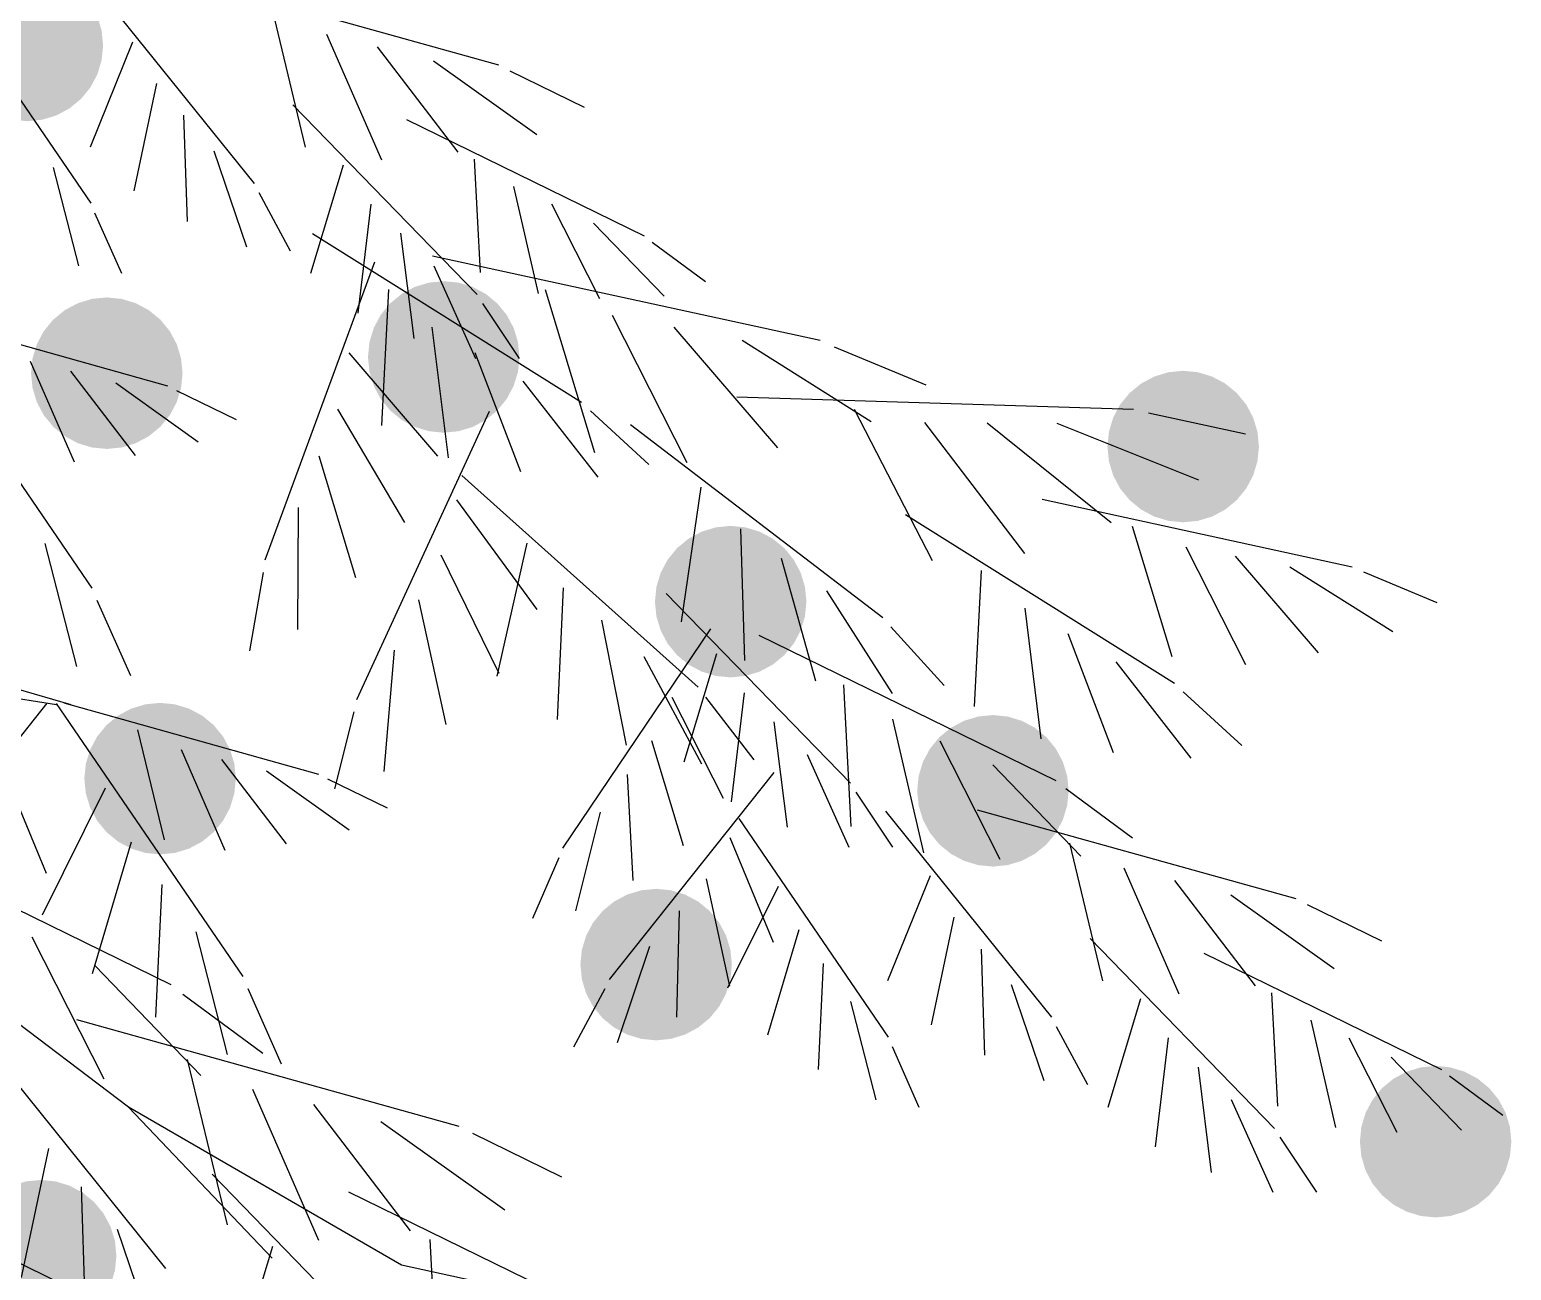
# Model space of a CAD drawing. Extents: x 0 to 1.57, y 0.06 to 3.19.
# Drawn here: x 0.8731 to 1.3622, y 1.37 to 1.7794 of the extents above; entities that cross this region are included whole.
import ezdxf

# ---------------------------------------------------------------- set-up
doc = ezdxf.new("R2010")
doc.units = 0
doc.header["$LTSCALE"] = 1.2
doc.layers.get('0').update_dxf_attribs({"linetype": 'CONTINUOUS'})
doc.layers.add('ARQ-VEG', color=2, linetype='CONTINUOUS')

# ---------------------------------------------------------------- blocks, each defined once
blk = doc.blocks.new('*U14')
at = {"layer": 'ARQ-VEG'}
for points in [[(0.87185, 1.35035), (0.86716, 1.39797), (0.87185, 1.39939)], [(0.87673, 1.34987), (0.87185, 1.39939), (0.87673, 1.39987)], [(0.87185, 1.35035), (0.87185, 1.39939), (0.87673, 1.34987)], [(0.87673, 1.34987), (0.87673, 1.39987), (0.8816, 1.35035)], [(0.8816, 1.35035), (0.87673, 1.39987), (0.8816, 1.39939)], [(0.8816, 1.35035), (0.8816, 1.39939), (0.88629, 1.35178)], [(0.88629, 1.35178), (0.8816, 1.39939), (0.88629, 1.39797)], [(0.86284, 1.35409), (0.85905, 1.39255), (0.86284, 1.39566)], [(0.86716, 1.35178), (0.86284, 1.39566), (0.86716, 1.39797)], [(0.86284, 1.35409), (0.86284, 1.39566), (0.86716, 1.35178)], [(0.86716, 1.35178), (0.86716, 1.39797), (0.87185, 1.35035)], [(0.88629, 1.35178), (0.88629, 1.39797), (0.89062, 1.35409)], [(0.89062, 1.35409), (0.88629, 1.39797), (0.89062, 1.39566)], [(0.89062, 1.35409), (0.89062, 1.39566), (0.8944, 1.3572)], [(0.8944, 1.3572), (0.89062, 1.39566), (0.8944, 1.39255)], [(0.85905, 1.3572), (0.85594, 1.38876), (0.85905, 1.39255)], [(0.85905, 1.3572), (0.85905, 1.39255), (0.86284, 1.35409)], [(0.8944, 1.3572), (0.8944, 1.39255), (0.89751, 1.36098)], [(0.89751, 1.36098), (0.8944, 1.39255), (0.89751, 1.38876)], [(0.85363, 1.36531), (0.85221, 1.37975), (0.85363, 1.38444)], [(0.85594, 1.36098), (0.85363, 1.38444), (0.85594, 1.38876)], [(0.85363, 1.36531), (0.85363, 1.38444), (0.85594, 1.36098)], [(0.85594, 1.36098), (0.85594, 1.38876), (0.85905, 1.3572)], [(0.89751, 1.36098), (0.89751, 1.38876), (0.89982, 1.36531)], [(0.89982, 1.36531), (0.89751, 1.38876), (0.89982, 1.38444)], [(0.89982, 1.36531), (0.89982, 1.38444), (0.90125, 1.37)], [(0.90125, 1.37), (0.89982, 1.38444), (0.90125, 1.37975)], [(0.85221, 1.37), (0.85173, 1.37487), (0.85221, 1.37975)], [(0.85221, 1.37), (0.85221, 1.37975), (0.85363, 1.36531)], [(0.90125, 1.37), (0.90125, 1.37975), (0.90173, 1.37487)]]:
    blk.add_solid(points, dxfattribs=at)
blk = doc.blocks.new('*U19')
at = {"layer": 'ARQ-VEG'}
for points in [[(1.0002, 1.64835), (0.99588, 1.69224), (1.0002, 1.69455)], [(1.00489, 1.64693), (1.0002, 1.69455), (1.00489, 1.69597)], [(1.0002, 1.64835), (1.0002, 1.69455), (1.00489, 1.64693)], [(1.00976, 1.64645), (1.00489, 1.69597), (1.00976, 1.69645)], [(1.00489, 1.64693), (1.00489, 1.69597), (1.00976, 1.64645)], [(1.00976, 1.64645), (1.00976, 1.69645), (1.01464, 1.64693)], [(1.01464, 1.64693), (1.00976, 1.69645), (1.01464, 1.69597)], [(1.01464, 1.64693), (1.01464, 1.69597), (1.01933, 1.64835)], [(1.01933, 1.64835), (1.01464, 1.69597), (1.01933, 1.69455)], [(1.01933, 1.64835), (1.01933, 1.69455), (1.02365, 1.65066)], [(1.02365, 1.65066), (1.01933, 1.69455), (1.02365, 1.69224)], [(0.99209, 1.65377), (0.98898, 1.68534), (0.99209, 1.68913)], [(0.99588, 1.65066), (0.99209, 1.68913), (0.99588, 1.69224)], [(0.99209, 1.65377), (0.99209, 1.68913), (0.99588, 1.65066)], [(0.99588, 1.65066), (0.99588, 1.69224), (1.0002, 1.64835)], [(1.02365, 1.65066), (1.02365, 1.69224), (1.02744, 1.65377)], [(1.02744, 1.65377), (1.02365, 1.69224), (1.02744, 1.68913)], [(1.02744, 1.65377), (1.02744, 1.68913), (1.03055, 1.65756)], [(1.03055, 1.65756), (1.02744, 1.68913), (1.03055, 1.68534)], [(0.98898, 1.65756), (0.98667, 1.68102), (0.98898, 1.68534)], [(0.98898, 1.65756), (0.98898, 1.68534), (0.99209, 1.65377)], [(1.03055, 1.65756), (1.03055, 1.68534), (1.03286, 1.66188)], [(1.03286, 1.66188), (1.03055, 1.68534), (1.03286, 1.68102)], [(0.98667, 1.66188), (0.98525, 1.67633), (0.98667, 1.68102)], [(0.98667, 1.66188), (0.98667, 1.68102), (0.98898, 1.65756)], [(1.03286, 1.66188), (1.03286, 1.68102), (1.03428, 1.66657)], [(1.03428, 1.66657), (1.03286, 1.68102), (1.03428, 1.67633)], [(0.98525, 1.66657), (0.98476, 1.67145), (0.98525, 1.67633)], [(0.98525, 1.66657), (0.98525, 1.67633), (0.98667, 1.66188)], [(1.03428, 1.66657), (1.03428, 1.67633), (1.03476, 1.67145)]]:
    blk.add_solid(points, dxfattribs=at)
blk = doc.blocks.new('*U20')
at = {"layer": 'ARQ-VEG'}
for points in [[(1.18148, 1.50518), (1.17716, 1.54906), (1.18148, 1.55137)], [(1.18617, 1.50376), (1.18148, 1.55137), (1.18617, 1.55279)], [(1.18148, 1.50518), (1.18148, 1.55137), (1.18617, 1.50376)], [(1.19105, 1.50328), (1.18617, 1.55279), (1.19105, 1.55328)], [(1.18617, 1.50376), (1.18617, 1.55279), (1.19105, 1.50328)], [(1.19105, 1.50328), (1.19105, 1.55328), (1.19593, 1.50376)], [(1.19593, 1.50376), (1.19105, 1.55328), (1.19593, 1.55279)], [(1.19593, 1.50376), (1.19593, 1.55279), (1.20061, 1.50518)], [(1.20061, 1.50518), (1.19593, 1.55279), (1.20061, 1.55137)], [(1.20061, 1.50518), (1.20061, 1.55137), (1.20494, 1.50749)], [(1.20494, 1.50749), (1.20061, 1.55137), (1.20494, 1.54906)], [(1.17337, 1.5106), (1.17026, 1.54216), (1.17337, 1.54595)], [(1.17716, 1.50749), (1.17337, 1.54595), (1.17716, 1.54906)], [(1.17337, 1.5106), (1.17337, 1.54595), (1.17716, 1.50749)], [(1.17716, 1.50749), (1.17716, 1.54906), (1.18148, 1.50518)], [(1.20494, 1.50749), (1.20494, 1.54906), (1.20873, 1.5106)], [(1.20873, 1.5106), (1.20494, 1.54906), (1.20873, 1.54595)], [(1.20873, 1.5106), (1.20873, 1.54595), (1.21183, 1.51439)], [(1.21183, 1.51439), (1.20873, 1.54595), (1.21183, 1.54216)], [(1.17026, 1.51439), (1.16795, 1.53784), (1.17026, 1.54216)], [(1.17026, 1.51439), (1.17026, 1.54216), (1.17337, 1.5106)], [(1.21183, 1.51439), (1.21183, 1.54216), (1.21414, 1.51871)], [(1.21414, 1.51871), (1.21183, 1.54216), (1.21414, 1.53784)], [(1.16795, 1.51871), (1.16653, 1.53315), (1.16795, 1.53784)], [(1.16795, 1.51871), (1.16795, 1.53784), (1.17026, 1.51439)], [(1.21414, 1.51871), (1.21414, 1.53784), (1.21557, 1.5234)], [(1.21557, 1.5234), (1.21414, 1.53784), (1.21557, 1.53315)], [(1.16653, 1.5234), (1.16605, 1.52828), (1.16653, 1.53315)], [(1.16653, 1.5234), (1.16653, 1.53315), (1.16795, 1.51871)], [(1.21557, 1.5234), (1.21557, 1.53315), (1.21605, 1.52828)]]:
    blk.add_solid(points, dxfattribs=at)
blk = doc.blocks.new('*U55')
at = {"layer": 'ARQ-VEG'}
for points in [[(0.86276, 1.75114), (0.85844, 1.79502), (0.86276, 1.79733)], [(0.86745, 1.74972), (0.86276, 1.79733), (0.86745, 1.79876)], [(0.86276, 1.75114), (0.86276, 1.79733), (0.86745, 1.74972)], [(0.87233, 1.74924), (0.86745, 1.79876), (0.87233, 1.79924)], [(0.86745, 1.74972), (0.86745, 1.79876), (0.87233, 1.74924)], [(0.87233, 1.74924), (0.87233, 1.79924), (0.87721, 1.74972)], [(0.87721, 1.74972), (0.87233, 1.79924), (0.87721, 1.79876)], [(0.87721, 1.74972), (0.87721, 1.79876), (0.8819, 1.75114)], [(0.8819, 1.75114), (0.87721, 1.79876), (0.8819, 1.79733)], [(0.8819, 1.75114), (0.8819, 1.79733), (0.88622, 1.75345)], [(0.88622, 1.75345), (0.8819, 1.79733), (0.88622, 1.79502)], [(0.85465, 1.75656), (0.85154, 1.78813), (0.85465, 1.79191)], [(0.85844, 1.75345), (0.85465, 1.79191), (0.85844, 1.79502)], [(0.85465, 1.75656), (0.85465, 1.79191), (0.85844, 1.75345)], [(0.85844, 1.75345), (0.85844, 1.79502), (0.86276, 1.75114)], [(0.88622, 1.75345), (0.88622, 1.79502), (0.89001, 1.75656)], [(0.89001, 1.75656), (0.88622, 1.79502), (0.89001, 1.79191)], [(0.89001, 1.75656), (0.89001, 1.79191), (0.89312, 1.76035)], [(0.89312, 1.76035), (0.89001, 1.79191), (0.89312, 1.78813)], [(0.85154, 1.76035), (0.84923, 1.7838), (0.85154, 1.78813)], [(0.85154, 1.76035), (0.85154, 1.78813), (0.85465, 1.75656)], [(0.89312, 1.76035), (0.89312, 1.78813), (0.89543, 1.76467)], [(0.89543, 1.76467), (0.89312, 1.78813), (0.89543, 1.7838)], [(0.84923, 1.76467), (0.84781, 1.77911), (0.84923, 1.7838)], [(0.84923, 1.76467), (0.84923, 1.7838), (0.85154, 1.76035)], [(0.89543, 1.76467), (0.89543, 1.7838), (0.89685, 1.76936)], [(0.89685, 1.76936), (0.89543, 1.7838), (0.89685, 1.77911)], [(0.84781, 1.76936), (0.84733, 1.77424), (0.84781, 1.77911)], [(0.84781, 1.76936), (0.84781, 1.77911), (0.84923, 1.76467)], [(0.89685, 1.76936), (0.89685, 1.77911), (0.89733, 1.77424)]]:
    blk.add_solid(points, dxfattribs=at)
blk = doc.blocks.new('*U59')
at = {"layer": 'ARQ-VEG'}
for points in [[(1.07032, 1.44785), (1.06599, 1.49173), (1.07032, 1.49404)], [(1.07501, 1.44642), (1.07032, 1.49404), (1.07501, 1.49546)], [(1.07032, 1.44785), (1.07032, 1.49404), (1.07501, 1.44642)], [(1.07988, 1.44594), (1.07501, 1.49546), (1.07988, 1.49594)], [(1.07501, 1.44642), (1.07501, 1.49546), (1.07988, 1.44594)], [(1.07988, 1.44594), (1.07988, 1.49594), (1.08476, 1.44642)], [(1.08476, 1.44642), (1.07988, 1.49594), (1.08476, 1.49546)], [(1.08476, 1.44642), (1.08476, 1.49546), (1.08945, 1.44785)], [(1.08945, 1.44785), (1.08476, 1.49546), (1.08945, 1.49404)], [(1.08945, 1.44785), (1.08945, 1.49404), (1.09377, 1.45016)], [(1.09377, 1.45016), (1.08945, 1.49404), (1.09377, 1.49173)], [(1.06221, 1.45327), (1.0591, 1.48483), (1.06221, 1.48862)], [(1.06599, 1.45016), (1.06221, 1.48862), (1.06599, 1.49173)], [(1.06221, 1.45327), (1.06221, 1.48862), (1.06599, 1.45016)], [(1.06599, 1.45016), (1.06599, 1.49173), (1.07032, 1.44785)], [(1.09377, 1.45016), (1.09377, 1.49173), (1.09756, 1.45327)], [(1.09756, 1.45327), (1.09377, 1.49173), (1.09756, 1.48862)], [(1.09756, 1.45327), (1.09756, 1.48862), (1.10067, 1.45705)], [(1.10067, 1.45705), (1.09756, 1.48862), (1.10067, 1.48483)], [(1.0591, 1.45705), (1.05679, 1.48051), (1.0591, 1.48483)], [(1.0591, 1.45705), (1.0591, 1.48483), (1.06221, 1.45327)], [(1.10067, 1.45705), (1.10067, 1.48483), (1.10298, 1.46138)], [(1.10298, 1.46138), (1.10067, 1.48483), (1.10298, 1.48051)], [(1.05679, 1.46138), (1.05536, 1.47582), (1.05679, 1.48051)], [(1.05679, 1.46138), (1.05679, 1.48051), (1.0591, 1.45705)], [(1.10298, 1.46138), (1.10298, 1.48051), (1.1044, 1.46607)], [(1.1044, 1.46607), (1.10298, 1.48051), (1.1044, 1.47582)], [(1.05536, 1.46607), (1.05488, 1.47094), (1.05536, 1.47582)], [(1.05536, 1.46607), (1.05536, 1.47582), (1.05679, 1.46138)], [(1.1044, 1.46607), (1.1044, 1.47582), (1.10488, 1.47094)]]:
    blk.add_solid(points, dxfattribs=at)
blk = doc.blocks.new('*U60')
at = {"layer": 'ARQ-VEG'}
for points in [[(1.3233, 1.39172), (1.31951, 1.43018), (1.3233, 1.43329)], [(1.32762, 1.38941), (1.3233, 1.43329), (1.32762, 1.4356)], [(1.3233, 1.39172), (1.3233, 1.43329), (1.32762, 1.38941)], [(1.33231, 1.38798), (1.32762, 1.4356), (1.33231, 1.43702)], [(1.32762, 1.38941), (1.32762, 1.4356), (1.33231, 1.38798)], [(1.33719, 1.3875), (1.33231, 1.43702), (1.33719, 1.4375)], [(1.33231, 1.38798), (1.33231, 1.43702), (1.33719, 1.3875)], [(1.33719, 1.3875), (1.33719, 1.4375), (1.34207, 1.38798)], [(1.34207, 1.38798), (1.33719, 1.4375), (1.34207, 1.43702)], [(1.34207, 1.38798), (1.34207, 1.43702), (1.34676, 1.38941)], [(1.34676, 1.38941), (1.34207, 1.43702), (1.34676, 1.4356)], [(1.34676, 1.38941), (1.34676, 1.4356), (1.35108, 1.39172)], [(1.35108, 1.39172), (1.34676, 1.4356), (1.35108, 1.43329)], [(1.35108, 1.39172), (1.35108, 1.43329), (1.35487, 1.39483)], [(1.35487, 1.39483), (1.35108, 1.43329), (1.35487, 1.43018)], [(1.31951, 1.39483), (1.3164, 1.42639), (1.31951, 1.43018)], [(1.31951, 1.39483), (1.31951, 1.43018), (1.3233, 1.39172)], [(1.35487, 1.39483), (1.35487, 1.43018), (1.35797, 1.39862)], [(1.35797, 1.39862), (1.35487, 1.43018), (1.35797, 1.42639)], [(1.3164, 1.39862), (1.31409, 1.42207), (1.3164, 1.42639)], [(1.3164, 1.39862), (1.3164, 1.42639), (1.31951, 1.39483)], [(1.35797, 1.39862), (1.35797, 1.42639), (1.36028, 1.40294)], [(1.36028, 1.40294), (1.35797, 1.42639), (1.36028, 1.42207)], [(1.31409, 1.40294), (1.31267, 1.41738), (1.31409, 1.42207)], [(1.31409, 1.40294), (1.31409, 1.42207), (1.3164, 1.39862)], [(1.36028, 1.40294), (1.36028, 1.42207), (1.36171, 1.40763)], [(1.36171, 1.40763), (1.36028, 1.42207), (1.36171, 1.41738)], [(1.31267, 1.40763), (1.31219, 1.4125), (1.31267, 1.41738)], [(1.31267, 1.40763), (1.31267, 1.41738), (1.31409, 1.40294)], [(1.36171, 1.40763), (1.36171, 1.41738), (1.36219, 1.4125)]]:
    blk.add_solid(points, dxfattribs=at)
blk = doc.blocks.new('*U61')
at = {"layer": 'ARQ-VEG'}
for points in [[(1.24429, 1.61878), (1.23997, 1.66266), (1.24429, 1.66497)], [(1.24898, 1.61736), (1.24429, 1.66497), (1.24898, 1.6664)], [(1.24429, 1.61878), (1.24429, 1.66497), (1.24898, 1.61736)], [(1.25386, 1.61688), (1.24898, 1.6664), (1.25386, 1.66688)], [(1.24898, 1.61736), (1.24898, 1.6664), (1.25386, 1.61688)], [(1.25386, 1.61688), (1.25386, 1.66688), (1.25873, 1.61736)], [(1.25873, 1.61736), (1.25386, 1.66688), (1.25873, 1.6664)], [(1.25873, 1.61736), (1.25873, 1.6664), (1.26342, 1.61878)], [(1.26342, 1.61878), (1.25873, 1.6664), (1.26342, 1.66497)], [(1.26342, 1.61878), (1.26342, 1.66497), (1.26775, 1.62109)], [(1.26775, 1.62109), (1.26342, 1.66497), (1.26775, 1.66266)], [(1.23618, 1.6242), (1.23307, 1.65577), (1.23618, 1.65955)], [(1.23997, 1.62109), (1.23618, 1.65955), (1.23997, 1.66266)], [(1.23618, 1.6242), (1.23618, 1.65955), (1.23997, 1.62109)], [(1.23997, 1.62109), (1.23997, 1.66266), (1.24429, 1.61878)], [(1.26775, 1.62109), (1.26775, 1.66266), (1.27153, 1.6242)], [(1.27153, 1.6242), (1.26775, 1.66266), (1.27153, 1.65955)], [(1.27153, 1.6242), (1.27153, 1.65955), (1.27464, 1.62799)], [(1.27464, 1.62799), (1.27153, 1.65955), (1.27464, 1.65577)], [(1.23307, 1.62799), (1.23076, 1.65144), (1.23307, 1.65577)], [(1.23307, 1.62799), (1.23307, 1.65577), (1.23618, 1.6242)], [(1.27464, 1.62799), (1.27464, 1.65577), (1.27695, 1.63231)], [(1.27695, 1.63231), (1.27464, 1.65577), (1.27695, 1.65144)], [(1.23076, 1.63231), (1.22934, 1.64675), (1.23076, 1.65144)], [(1.23076, 1.63231), (1.23076, 1.65144), (1.23307, 1.62799)], [(1.27695, 1.63231), (1.27695, 1.65144), (1.27838, 1.637)], [(1.27838, 1.637), (1.27695, 1.65144), (1.27838, 1.64675)], [(1.22934, 1.637), (1.22886, 1.64188), (1.22934, 1.64675)], [(1.22934, 1.637), (1.22934, 1.64675), (1.23076, 1.63231)], [(1.27838, 1.637), (1.27838, 1.64675), (1.27886, 1.64188)]]:
    blk.add_solid(points, dxfattribs=at)
blk = doc.blocks.new('*U62')
at = {"layer": 'ARQ-VEG'}
for points in [[(0.90658, 1.50921), (0.90225, 1.55309), (0.90658, 1.5554)], [(0.91127, 1.50778), (0.90658, 1.5554), (0.91127, 1.55682)], [(0.90658, 1.50921), (0.90658, 1.5554), (0.91127, 1.50778)], [(0.91614, 1.5073), (0.91127, 1.55682), (0.91614, 1.5573)], [(0.91127, 1.50778), (0.91127, 1.55682), (0.91614, 1.5073)], [(0.91614, 1.5073), (0.91614, 1.5573), (0.92102, 1.50778)], [(0.92102, 1.50778), (0.91614, 1.5573), (0.92102, 1.55682)], [(0.92102, 1.50778), (0.92102, 1.55682), (0.92571, 1.50921)], [(0.92571, 1.50921), (0.92102, 1.55682), (0.92571, 1.5554)], [(0.92571, 1.50921), (0.92571, 1.5554), (0.93003, 1.51152)], [(0.93003, 1.51152), (0.92571, 1.5554), (0.93003, 1.55309)], [(0.90225, 1.51152), (0.89847, 1.54998), (0.90225, 1.55309)], [(0.90225, 1.51152), (0.90225, 1.55309), (0.90658, 1.50921)], [(0.93003, 1.51152), (0.93003, 1.55309), (0.93382, 1.51463)], [(0.93382, 1.51463), (0.93003, 1.55309), (0.93382, 1.54998)], [(0.89536, 1.51841), (0.89305, 1.54187), (0.89536, 1.54619)], [(0.89847, 1.51463), (0.89536, 1.54619), (0.89847, 1.54998)], [(0.89536, 1.51841), (0.89536, 1.54619), (0.89847, 1.51463)], [(0.89847, 1.51463), (0.89847, 1.54998), (0.90225, 1.51152)], [(0.93382, 1.51463), (0.93382, 1.54998), (0.93693, 1.51841)], [(0.93693, 1.51841), (0.93382, 1.54998), (0.93693, 1.54619)], [(0.93693, 1.51841), (0.93693, 1.54619), (0.93924, 1.52274)], [(0.93924, 1.52274), (0.93693, 1.54619), (0.93924, 1.54187)], [(0.89305, 1.52274), (0.89162, 1.53718), (0.89305, 1.54187)], [(0.89305, 1.52274), (0.89305, 1.54187), (0.89536, 1.51841)], [(0.93924, 1.52274), (0.93924, 1.54187), (0.94066, 1.52743)], [(0.94066, 1.52743), (0.93924, 1.54187), (0.94066, 1.53718)], [(0.89162, 1.52743), (0.89114, 1.5323), (0.89162, 1.53718)], [(0.89162, 1.52743), (0.89162, 1.53718), (0.89305, 1.52274)], [(0.94066, 1.52743), (0.94066, 1.53718), (0.94114, 1.5323)]]:
    blk.add_solid(points, dxfattribs=at)
blk = doc.blocks.new('*U104')
at = {"layer": 'ARQ-VEG'}
for points in [[(0.88898, 1.64299), (0.88466, 1.68687), (0.88898, 1.68918)], [(0.89367, 1.64157), (0.88898, 1.68918), (0.89367, 1.69061)], [(0.88898, 1.64299), (0.88898, 1.68918), (0.89367, 1.64157)], [(0.89855, 1.64109), (0.89367, 1.69061), (0.89855, 1.69109)], [(0.89367, 1.64157), (0.89367, 1.69061), (0.89855, 1.64109)], [(0.89855, 1.64109), (0.89855, 1.69109), (0.90342, 1.64157)], [(0.90342, 1.64157), (0.89855, 1.69109), (0.90342, 1.69061)], [(0.90342, 1.64157), (0.90342, 1.69061), (0.90811, 1.64299)], [(0.90811, 1.64299), (0.90342, 1.69061), (0.90811, 1.68918)], [(0.90811, 1.64299), (0.90811, 1.68918), (0.91244, 1.6453)], [(0.91244, 1.6453), (0.90811, 1.68918), (0.91244, 1.68687)], [(0.88087, 1.64841), (0.87776, 1.67998), (0.88087, 1.68376)], [(0.88466, 1.6453), (0.88087, 1.68376), (0.88466, 1.68687)], [(0.88087, 1.64841), (0.88087, 1.68376), (0.88466, 1.6453)], [(0.88466, 1.6453), (0.88466, 1.68687), (0.88898, 1.64299)], [(0.91244, 1.6453), (0.91244, 1.68687), (0.91623, 1.64841)], [(0.91623, 1.64841), (0.91244, 1.68687), (0.91623, 1.68376)], [(0.91623, 1.64841), (0.91623, 1.68376), (0.91933, 1.6522)], [(0.91933, 1.6522), (0.91623, 1.68376), (0.91933, 1.67998)], [(0.87776, 1.6522), (0.87545, 1.67565), (0.87776, 1.67998)], [(0.87776, 1.6522), (0.87776, 1.67998), (0.88087, 1.64841)], [(0.91933, 1.6522), (0.91933, 1.67998), (0.92164, 1.65652)], [(0.92164, 1.65652), (0.91933, 1.67998), (0.92164, 1.67565)], [(0.87545, 1.65652), (0.87403, 1.67096), (0.87545, 1.67565)], [(0.87545, 1.65652), (0.87545, 1.67565), (0.87776, 1.6522)], [(0.92164, 1.65652), (0.92164, 1.67565), (0.92307, 1.66121)], [(0.92307, 1.66121), (0.92164, 1.67565), (0.92307, 1.67096)], [(0.87403, 1.66121), (0.87355, 1.66609), (0.87403, 1.67096)], [(0.87403, 1.66121), (0.87403, 1.67096), (0.87545, 1.65652)], [(0.92307, 1.66121), (0.92307, 1.67096), (0.92355, 1.66609)]]:
    blk.add_solid(points, dxfattribs=at)
blk = doc.blocks.new('*U105')
at = {"layer": 'ARQ-VEG'}
for points in [[(1.09962, 1.56618), (1.09493, 1.6138), (1.09962, 1.61522)], [(1.10449, 1.5657), (1.09962, 1.61522), (1.10449, 1.6157)], [(1.09962, 1.56618), (1.09962, 1.61522), (1.10449, 1.5657)], [(1.10449, 1.5657), (1.10449, 1.6157), (1.10937, 1.56618)], [(1.10937, 1.56618), (1.10449, 1.6157), (1.10937, 1.61522)], [(1.10937, 1.56618), (1.10937, 1.61522), (1.11406, 1.56761)], [(1.11406, 1.56761), (1.10937, 1.61522), (1.11406, 1.6138)], [(1.0906, 1.56992), (1.08681, 1.60838), (1.0906, 1.61149)], [(1.09493, 1.56761), (1.0906, 1.61149), (1.09493, 1.6138)], [(1.0906, 1.56992), (1.0906, 1.61149), (1.09493, 1.56761)], [(1.09493, 1.56761), (1.09493, 1.6138), (1.09962, 1.56618)], [(1.11406, 1.56761), (1.11406, 1.6138), (1.11838, 1.56992)], [(1.11838, 1.56992), (1.11406, 1.6138), (1.11838, 1.61149)], [(1.11838, 1.56992), (1.11838, 1.61149), (1.12217, 1.57303)], [(1.12217, 1.57303), (1.11838, 1.61149), (1.12217, 1.60838)], [(1.08371, 1.57681), (1.0814, 1.60027), (1.08371, 1.60459)], [(1.08681, 1.57303), (1.08371, 1.60459), (1.08681, 1.60838)], [(1.08371, 1.57681), (1.08371, 1.60459), (1.08681, 1.57303)], [(1.08681, 1.57303), (1.08681, 1.60838), (1.0906, 1.56992)], [(1.12217, 1.57303), (1.12217, 1.60838), (1.12528, 1.57681)], [(1.12528, 1.57681), (1.12217, 1.60838), (1.12528, 1.60459)], [(1.12528, 1.57681), (1.12528, 1.60459), (1.12759, 1.58114)], [(1.12759, 1.58114), (1.12528, 1.60459), (1.12759, 1.60027)], [(1.0814, 1.58114), (1.07997, 1.59558), (1.0814, 1.60027)], [(1.0814, 1.58114), (1.0814, 1.60027), (1.08371, 1.57681)], [(1.12759, 1.58114), (1.12759, 1.60027), (1.12901, 1.58583)], [(1.12901, 1.58583), (1.12759, 1.60027), (1.12901, 1.59558)], [(1.07997, 1.58583), (1.07949, 1.5907), (1.07997, 1.59558)], [(1.07997, 1.58583), (1.07997, 1.59558), (1.0814, 1.58114)], [(1.12901, 1.58583), (1.12901, 1.59558), (1.12949, 1.5907)]]:
    blk.add_solid(points, dxfattribs=at)

msp = doc.modelspace()

# ---------------------------------------------------------------- linework, layer by layer
for p, q in [((0.8924, 1.79671, 94.63282), (0.94717, 1.7287, 94.63282)), ((0.92266, 1.79716, 94.63282), (1.02781, 1.76786, 94.63282)), ((0.84397, 1.79422, 94.63282), (0.89326, 1.72215, 94.63282)), ((0.9531, 1.78615, 94.63282), (0.96405, 1.74067, 94.63282)), ((0.97108, 1.778, 94.63282), (0.9892, 1.73645, 94.63282)), ((0.90708, 1.77537, 94.63282), (0.89304, 1.74068, 94.63282)), ((0.9878, 1.77381, 94.63282), (1.01439, 1.73903, 94.63282)), ((1.0064, 1.76912, 94.63282), (1.04048, 1.7448, 94.63282)), ((1.03154, 1.76587, 94.63282), (1.05609, 1.75392, 94.63282)), ((0.91499, 1.7617, 94.63282), (0.90743, 1.72624, 94.63282)), ((0.92391, 1.75119, 94.63282), (0.92503, 1.71619, 94.63282)), ((0.95996, 1.75467, 94.63282), (1.02078, 1.69201, 94.63282)), ((0.99746, 1.74981, 94.63282), (1.0759, 1.71145, 94.63282)), ((0.93384, 1.73949, 94.63282), (0.94469, 1.70779, 94.63282)), ((1.0198, 1.73671, 94.63282), (1.02179, 1.69934, 94.63282)), ((0.88081, 1.73394, 94.63282), (0.88916, 1.7015, 94.63282)), ((0.97655, 1.73478, 94.63282), (0.96576, 1.69894, 94.63282)), ((1.03276, 1.72769, 94.63282), (1.04096, 1.69237, 94.63282)), ((0.94868, 1.72567, 94.63282), (0.95909, 1.70647, 94.63282)), ((0.98568, 1.7219, 94.63282), (0.98144, 1.68589, 94.63282)), ((1.0453, 1.72196, 94.63282), (1.06115, 1.69073, 94.63282)), ((0.89453, 1.71901, 94.63282), (0.90341, 1.69905, 94.63282)), ((0.96649, 1.71214, 94.63282), (1.05528, 1.6565, 94.63282)), ((0.99554, 1.71226, 94.63282), (0.99988, 1.67751, 94.63282)), ((1.05925, 1.71556, 94.63282), (1.08252, 1.69146, 94.63282)), ((1.07856, 1.70934, 94.63282), (1.09613, 1.69637, 94.63282)), ((0.98695, 1.70268, 94.63282), (0.95071, 1.60436, 94.63282)), ((1.00607, 1.70479, 94.63282), (1.13406, 1.67693, 94.63282)), ((1.0065, 1.70152, 94.63282), (1.02023, 1.67096, 94.63282)), ((0.9915, 1.6937, 94.63282), (0.98918, 1.64885, 94.63282)), ((1.0433, 1.69369, 94.63282), (1.05956, 1.63996, 94.63282)), ((1.02256, 1.68913, 94.63282), (1.0347, 1.67097, 94.63282)), ((0.83201, 1.68524, 94.63282), (0.89364, 1.59515, 94.63282)), ((0.8345, 1.68538, 94.63282), (0.91862, 1.66194, 94.63282)), ((1.06541, 1.68518, 94.63282), (1.08997, 1.63665, 94.63282)), ((1.00584, 1.6813, 94.63282), (1.01118, 1.63812, 94.63282)), ((1.08572, 1.6813, 94.63282), (1.11997, 1.64148, 94.63282)), ((0.97843, 1.67279, 94.63282), (1.00769, 1.63872, 94.63282)), ((1.02008, 1.67289, 94.63282), (1.03507, 1.63363, 94.63282)), ((1.10833, 1.67697, 94.63282), (1.15084, 1.65018, 94.63282)), ((1.13867, 1.67481, 94.63282), (1.16891, 1.66219, 94.63282)), ((0.87324, 1.67006, 94.63282), (0.88773, 1.63682, 94.63282)), ((0.88661, 1.6667, 94.63282), (0.90788, 1.63888, 94.63282)), ((1.03592, 1.6635, 94.63282), (1.06066, 1.63182, 94.63282)), ((0.90149, 1.66295, 94.63282), (0.92876, 1.64349, 94.63282)), ((0.92161, 1.66035, 94.63282), (0.94125, 1.65079, 94.63282)), ((1.10657, 1.6583, 94.63282), (1.23749, 1.6542, 94.63282)), ((0.97467, 1.65422, 94.63282), (0.99685, 1.61678, 94.63282)), ((1.02481, 1.65347, 94.63282), (0.98101, 1.55828, 94.63282)), ((1.05818, 1.65366, 94.63282), (1.07752, 1.63596, 94.63282)), ((1.1452, 1.65416, 94.63282), (1.17096, 1.60428, 94.63282)), ((1.07143, 1.64911, 94.63282), (1.15471, 1.58551, 94.63282)), ((1.16848, 1.6498, 94.63282), (1.20147, 1.60656, 94.63282)), ((1.18916, 1.6497, 94.63282), (1.23009, 1.61677, 94.63282)), ((1.21218, 1.64955, 94.63282), (1.25886, 1.63094, 94.63282)), ((1.24241, 1.65295, 94.63282), (1.27444, 1.64604, 94.63282)), ((0.96855, 1.63885, 94.63282), (0.98069, 1.59862, 94.63282)), ((1.0157, 1.63237, 94.63282), (1.09375, 1.56247, 94.63282)), ((1.01398, 1.62434, 94.63282), (1.0405, 1.58809, 94.63282)), ((1.09464, 1.62844, 94.63282), (1.08819, 1.584, 94.63282)), ((1.20728, 1.62449, 94.63282), (1.30967, 1.6022, 94.63282)), ((0.96175, 1.62174, 94.63282), (0.96154, 1.58154, 94.63282)), ((1.16219, 1.61943, 94.63282), (1.25098, 1.56379, 94.63282)), ((1.10777, 1.61477, 94.63282), (1.1091, 1.57128, 94.63282)), ((1.23707, 1.61561, 94.63282), (1.25007, 1.57262, 94.63282)), ((0.87807, 1.60989, 94.63282), (0.8885, 1.56934, 94.63282)), ((1.03722, 1.60995, 94.63282), (1.02732, 1.56615, 94.63282)), ((1.00879, 1.60611, 94.63282), (1.02798, 1.56706, 94.63282)), ((1.12117, 1.60508, 94.63282), (1.13248, 1.5646, 94.63282)), ((1.25475, 1.6088, 94.63282), (1.2744, 1.56997, 94.63282)), ((1.271, 1.6057, 94.63282), (1.2984, 1.57384, 94.63282)), ((0.95016, 1.60034, 94.63282), (0.94567, 1.57451, 94.63282)), ((1.1872, 1.60099, 94.63282), (1.18488, 1.55614, 94.63282)), ((1.28909, 1.60223, 94.63282), (1.32309, 1.5808, 94.63282)), ((1.31336, 1.60051, 94.63282), (1.33755, 1.59041, 94.63282)), ((1.04924, 1.5953, 94.63282), (1.04717, 1.55184, 94.63282)), ((0.89522, 1.59123, 94.63282), (0.90632, 1.56628, 94.63282)), ((1.00149, 1.59127, 94.63282), (1.01045, 1.55021, 94.63282)), ((1.08319, 1.59342, 94.63282), (1.144, 1.53076, 94.63282)), ((1.13608, 1.59427, 94.63282), (1.15779, 1.56043, 94.63282)), ((1.20154, 1.58859, 94.63282), (1.20688, 1.54541, 94.63282)), ((1.09787, 1.5817, 94.63282), (1.04902, 1.50932, 94.63282)), ((1.06184, 1.58459, 94.63282), (1.06995, 1.54335, 94.63282)), ((1.15733, 1.58241, 94.63282), (1.17496, 1.563, 94.63282)), ((1.21578, 1.58017, 94.63282), (1.23077, 1.54091, 94.63282)), ((1.11377, 1.57961, 94.63282), (1.21182, 1.53166, 94.63282)), ((0.99337, 1.57474, 94.63282), (0.99003, 1.53468, 94.63282)), ((1.07586, 1.57265, 94.63282), (1.09487, 1.53723, 94.63282)), ((1.09977, 1.57353, 94.63282), (1.08899, 1.53769, 94.63282)), ((1.23162, 1.57079, 94.63282), (1.25636, 1.5391, 94.63282)), ((1.10891, 1.56065, 94.63282), (1.10466, 1.52464, 94.63282)), ((1.14169, 1.56324, 94.63282), (1.14418, 1.51652, 94.63282)), ((1.25388, 1.56094, 94.63282), (1.27322, 1.54325, 94.63282)), ((0.87879, 1.55718, 94.63282), (0.82445, 1.48884, 94.63282)), ((0.88184, 1.55712, 94.63282), (0.94346, 1.46703, 94.63282)), ((0.88433, 1.55726, 94.63282), (0.96844, 1.53382, 94.63282)), ((1.08504, 1.5592, 94.63282), (1.10196, 1.52582, 94.63282)), ((1.09613, 1.55917, 94.63282), (1.11218, 1.53845, 94.63282)), ((0.98014, 1.55431, 94.63282), (0.97366, 1.52891, 94.63282)), ((1.11876, 1.55101, 94.63282), (1.12311, 1.51626, 94.63282)), ((1.15789, 1.55196, 94.63282), (1.16814, 1.5078, 94.63282)), ((0.90868, 1.54845, 94.63282), (0.91744, 1.51206, 94.63282)), ((0.92307, 1.54193, 94.63282), (0.93755, 1.50869, 94.63282)), ((1.07831, 1.54491, 94.63282), (1.08883, 1.51021, 94.63282)), ((1.17356, 1.54479, 94.63282), (1.19338, 1.50576, 94.63282)), ((0.93644, 1.53858, 94.63282), (0.95771, 1.51076, 94.63282)), ((1.12973, 1.54027, 94.63282), (1.14346, 1.50971, 94.63282)), ((1.191, 1.5368, 94.63282), (1.22009, 1.50667, 94.63282)), ((0.86425, 1.53576, 94.63282), (0.87851, 1.50115, 94.63282)), ((0.95132, 1.53483, 94.63282), (0.97859, 1.51537, 94.63282)), ((0.97143, 1.53223, 94.63282), (0.99107, 1.52267, 94.63282)), ((1.11874, 1.53435, 94.63282), (1.0644, 1.466, 94.63282)), ((1.0703, 1.53369, 94.63282), (1.07214, 1.49872, 94.63282)), ((0.89805, 1.5291, 94.63282), (0.87716, 1.48724, 94.63282)), ((1.14579, 1.52788, 94.63282), (1.15793, 1.50972, 94.63282)), ((1.21513, 1.52903, 94.63282), (1.2371, 1.5128, 94.63282)), ((0.80204, 1.5219, 94.63282), (0.9197, 1.46436, 94.63282)), ((1.0614, 1.52119, 94.63282), (1.05326, 1.48869, 94.63282)), ((1.15561, 1.52157, 94.63282), (1.21039, 1.45356, 94.63282)), ((1.18587, 1.52203, 94.63282), (1.29102, 1.49272, 94.63282)), ((1.10718, 1.51909, 94.63282), (1.15648, 1.44701, 94.63282)), ((1.1042, 1.51292, 94.63282), (1.11846, 1.47832, 94.63282)), ((0.90657, 1.51129, 94.63282), (0.8937, 1.46784, 94.63282)), ((1.21631, 1.51101, 94.63282), (1.22726, 1.46553, 94.63282)), ((1.04777, 1.50617, 94.63282), (1.03902, 1.48616, 94.63282)), ((1.2343, 1.50287, 94.63282), (1.25241, 1.46132, 94.63282)), ((0.91667, 1.49733, 94.63282), (0.91464, 1.4536, 94.63282)), ((1.09637, 1.4992, 94.63282), (1.10415, 1.46379, 94.63282)), ((1.17029, 1.50023, 94.63282), (1.15625, 1.46554, 94.63282)), ((1.25101, 1.49867, 94.63282), (1.2776, 1.4639, 94.63282)), ((1.12015, 1.49667, 94.63282), (1.10344, 1.46318, 94.63282)), ((1.26961, 1.49399, 94.63282), (1.3037, 1.46966, 94.63282)), ((1.08752, 1.48864, 94.63282), (1.08662, 1.45363, 94.63282)), ((1.29476, 1.49074, 94.63282), (1.31931, 1.47879, 94.63282)), ((1.12696, 1.48243, 94.63282), (1.11666, 1.44766, 94.63282)), ((1.1782, 1.48656, 94.63282), (1.17065, 1.4511, 94.63282)), ((0.87379, 1.48012, 94.63282), (0.89758, 1.43328, 94.63282)), ((0.92789, 1.48177, 94.63282), (0.93833, 1.44122, 94.63282)), ((1.22317, 1.47953, 94.63282), (1.28399, 1.41687, 94.63282)), ((1.07767, 1.47687, 94.63282), (1.06701, 1.44511, 94.63282)), ((1.18712, 1.47606, 94.63282), (1.18824, 1.44105, 94.63282)), ((1.26067, 1.47468, 94.63282), (1.33912, 1.43631, 94.63282)), ((0.89472, 1.47053, 94.63282), (0.92963, 1.43438, 94.63282)), ((1.13504, 1.47125, 94.63282), (1.13342, 1.43627, 94.63282)), ((0.94505, 1.4631, 94.63282), (0.95615, 1.43816, 94.63282)), ((1.06291, 1.46296, 94.63282), (1.05262, 1.44369, 94.63282)), ((1.19705, 1.46435, 94.63282), (1.2079, 1.43266, 94.63282)), ((0.92368, 1.4612, 94.63282), (0.95004, 1.44174, 94.63282)), ((1.14402, 1.45881, 94.63282), (1.15237, 1.42636, 94.63282)), ((1.23976, 1.45964, 94.63282), (1.22898, 1.4238, 94.63282)), ((1.28301, 1.46158, 94.63282), (1.28501, 1.4242, 94.63282)), ((0.88857, 1.45281, 94.63282), (1.01474, 1.41764, 94.63282)), ((0.85225, 1.45226, 94.63282), (0.91798, 1.37065, 94.63282)), ((1.21189, 1.45053, 94.63282), (1.2223, 1.43133, 94.63282)), ((1.29597, 1.45255, 94.63282), (1.30417, 1.41723, 94.63282)), ((1.15774, 1.44387, 94.63282), (1.16662, 1.42392, 94.63282)), ((1.24889, 1.44676, 94.63282), (1.24465, 1.41075, 94.63282)), ((1.30851, 1.44682, 94.63282), (1.32436, 1.41559, 94.63282)), ((0.9251, 1.43959, 94.63282), (0.93824, 1.38501, 94.63282)), ((1.32246, 1.44043, 94.63282), (1.34573, 1.41633, 94.63282)), ((1.25875, 1.43712, 94.63282), (1.26309, 1.40237, 94.63282)), ((1.34177, 1.43421, 94.63282), (1.35934, 1.42123, 94.63282)), ((0.94667, 1.42981, 94.63282), (0.96841, 1.37995, 94.63282)), ((0.96673, 1.42478, 94.63282), (0.99864, 1.38305, 94.63282)), ((1.26971, 1.42638, 94.63282), (1.28345, 1.39583, 94.63282)), ((0.98905, 1.41916, 94.63282), (1.02995, 1.38997, 94.63282)), ((1.01923, 1.41526, 94.63282), (1.04869, 1.40091, 94.63282)), ((1.28577, 1.41399, 94.63282), (1.29791, 1.39583, 94.63282)), ((0.87936, 1.41025, 94.63282), (0.87029, 1.36769, 94.63282)), ((0.93332, 1.40181, 94.63282), (1.00631, 1.32662, 94.63282)), ((0.89007, 1.39764, 94.63282), (0.89141, 1.35564, 94.63282)), ((0.97833, 1.39598, 94.63282), (1.07246, 1.34995, 94.63282)), ((0.84283, 1.38558, 94.63282), (0.94089, 1.33762, 94.63282)), ((0.90198, 1.38359, 94.63282), (0.915, 1.34556, 94.63282)), ((1.00514, 1.38027, 94.63282), (1.00753, 1.33542, 94.63282)), ((0.95323, 1.37794, 94.63282), (0.94029, 1.33494, 94.63282))]:
    msp.add_line(p, q)
at = {"layer": 'ARQ-VEG'}
for p, q in [((0.8535, 1.5663, 94.63282), (0.88672, 1.55681, 94.63282)), ((0.85113, 1.56155, 94.63282), (0.88197, 1.55681, 94.63282)), ((0.9057, 1.42394, 94.63282), (0.80842, 1.49749, 94.63282)), ((0.9057, 1.42394, 94.63282), (0.95315, 1.37411, 94.63282)), ((0.99586, 1.37174, 94.63282), (0.9057, 1.42394, 94.63282)), ((1.105, 1.34802, 94.63282), (0.99586, 1.37174, 94.63282))]:
    msp.add_line(p, q, dxfattribs=at)

# ---------------------------------------------------------------- block references
for name in ['*U55', '*U19', '*U104', '*U61', '*U105', '*U62', '*U20', '*U59', '*U60', '*U14']:
    msp.add_blockref(name, (0, 0), dxfattribs=at)

doc.saveas('drawing.dxf')
